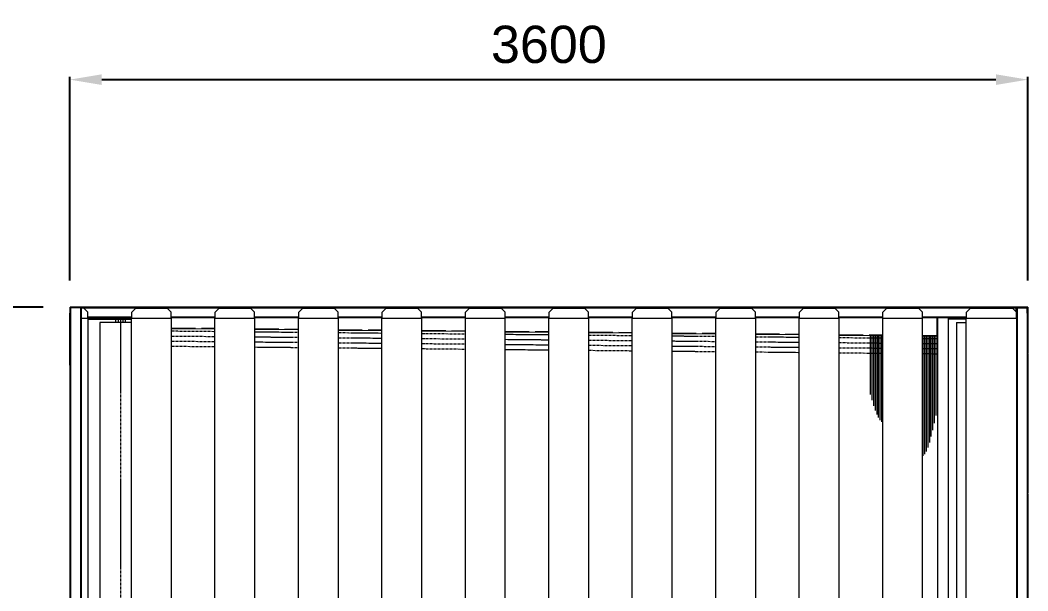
# Model space of a CAD drawing. Header units: millimetres. Extents: x -664124 to 30784, y -141094 to 22397.
# Drawn here: x 4133 to 7920, y 11721 to 13865 of the extents above; entities that cross this region are included whole.
import ezdxf

# ---------------------------------------------------------------- set-up
doc = ezdxf.new("R2010")
doc.units = ezdxf.units.MM
for name, pattern in [('CENTER', [2, 1.25, -0.25, 0.25, -0.25]), ('DASHED', [15, 12, -3]), ('HIDDEN', [0.375, 0.25, -0.125]), ('HIDDENX2', [0.75, 0.5, -0.25])]:
    doc.linetypes.add(name, pattern=pattern)
doc.layers.add('center', color=1, linetype='CENTER')
doc.layers.add('HIDD', color=2, linetype='HIDDENX2')
doc.styles.get("Standard").update_dxf_attribs({"font": 'arial.ttf'})
doc.dimstyles.new('1.40', dxfattribs={"dimscale": 20, "dimtxt": 1.5, "dimasz": 1, "dimexe": 0.5, "dimexo": 0.5, "dimgap": 0.5, "dimtad": 1, "dimdec": 0, "dimzin": 0, "dimdsep": 46, "dimtxsty": 'Standard', "dimcen": 0, "dimclrd": 2, "dimclre": 2, "dimclrt": 3, "dimadec": 0, "dimazin": 0, "dimtfac": 1, "dimtdec": 0, "dimtmove": 0, "dimatfit": 0, "dimfxl": 1, "dimtolj": 1, "dimtzin": 0, "dimlwd": -1, "dimlwe": -1, "dimarcsym": 0})

# ---------------------------------------------------------------- blocks, each defined once
blk = doc.blocks.new('*D425')
at = {"color": 2, "transparency": 16777216}
for p, q in [((4319.8, 12886.6), (4319.8, 13651.7)), ((4439.8, 13641.7), (7799.8, 13641.7)), ((7919.8, 12886.6), (7919.8, 13651.7))]:
    blk.add_line(p, q, dxfattribs=at)
for points in [[(4439.8, 13661.7), (4439.8, 13621.7), (4319.8, 13641.7)], [(7799.8, 13661.7), (7799.8, 13621.7), (7919.8, 13641.7)]]:
    blk.add_solid(points, dxfattribs=at)
at = {"layer": 'Defpoints', "color": 0, "transparency": 16777216}
for p in [(7919.8, 13641.7), (4319.8, 12786.6), (7919.8, 12786.6)]:
    blk.add_point(p, dxfattribs=at)
at = {"color": 3, "lineweight": 5, "transparency": 16777216, "insert": (6119.8, 13773.3), "char_height": 140, "attachment_point": 5}
blk.add_mtext('\\A1;3600', dxfattribs=at)
blk = doc.blocks.new('*D426')
at = {"color": 2, "transparency": 16777216}
for p, q in [((4219.8, 12786.6), (3521.3, 12786.6)), ((3531.3, 12666.6), (3531.3, 9306.6)), ((4219.8, 9186.6), (3521.3, 9186.6))]:
    blk.add_line(p, q, dxfattribs=at)
for points in [[(3511.3, 12666.6), (3551.3, 12666.6), (3531.3, 12786.6)], [(3511.3, 9306.6), (3551.3, 9306.6), (3531.3, 9186.6)]]:
    blk.add_solid(points, dxfattribs=at)
at = {"layer": 'Defpoints', "color": 0, "transparency": 16777216}
for p in [(4319.8, 12786.6), (3531.3, 9186.6), (4319.8, 9186.6)]:
    blk.add_point(p, dxfattribs=at)
at = {"color": 3, "lineweight": 5, "transparency": 16777216, "insert": (3399.8, 10986.6), "char_height": 140, "attachment_point": 5, "rotation": 90}
blk.add_mtext('\\A1;3600', dxfattribs=at)
blk = doc.blocks.new('3')
at = {"color": 7, "lineweight": 20, "ltscale": 0.081667}
for p, q in [((4319.8, 12568.6), (4319.8, 12764.6)), ((7919.8, 12568.6), (7919.8, 12764.6))]:
    blk.add_line(p, q, dxfattribs=at)
at = {"color": 7, "lineweight": 20, "ltscale": 0.014667}
blk.add_line((4358.4, 12784.6), (4323.2, 12784.6), dxfattribs=at)
at = {"lineweight": 20}
for p, q in [((4361.8, 12786.6), (4361.8, 12746.6)), ((4372, 12783.6), (4361.8, 12783.6)), ((4387, 12768.6), (4372, 12783.6)), ((4387, 12743.6), (4387, 12768.6)), ((4552.5, 12768.6), (4567.5, 12783.6)), ((4552.5, 12743.6), (4552.5, 12768.6)), ((4567.5, 12783.6), (4685.5, 12783.6)), ((4700.5, 12768.6), (4685.5, 12783.6)), ((4700.5, 12743.6), (4700.5, 12768.6)), ((4866.2, 12768.6), (4881.2, 12783.6)), ((4866.2, 12743.6), (4866.2, 12768.6)), ((4881.2, 12783.6), (4999.2, 12783.6)), ((5014.2, 12768.6), (4999.2, 12783.6)), ((5014.2, 12743.6), (5014.2, 12768.6)), ((5179.8, 12768.6), (5194.8, 12783.6)), ((5179.8, 12743.6), (5179.8, 12768.6)), ((5194.8, 12783.6), (5312.8, 12783.6)), ((5327.8, 12768.6), (5312.8, 12783.6)), ((5327.8, 12743.6), (5327.8, 12768.6)), ((5493.5, 12768.6), (5508.5, 12783.6)), ((5493.5, 12743.6), (5493.5, 12768.6)), ((5508.5, 12783.6), (5626.5, 12783.6)), ((5641.5, 12768.6), (5626.5, 12783.6)), ((5641.5, 12743.6), (5641.5, 12768.6)), ((5807.1, 12768.6), (5822.1, 12783.6)), ((5807.1, 12743.6), (5807.1, 12768.6)), ((5822.1, 12783.6), (5940.1, 12783.6)), ((5955.1, 12768.6), (5940.1, 12783.6)), ((5955.1, 12743.6), (5955.1, 12768.6)), ((6120.8, 12768.6), (6135.8, 12783.6)), ((6120.8, 12743.6), (6120.8, 12768.6)), ((6135.8, 12783.6), (6253.8, 12783.6)), ((6268.8, 12768.6), (6253.8, 12783.6)), ((6268.8, 12743.6), (6268.8, 12768.6)), ((6434.4, 12768.6), (6449.4, 12783.6)), ((6434.4, 12743.6), (6434.4, 12768.6)), ((6449.4, 12783.6), (6567.4, 12783.6)), ((6582.4, 12768.6), (6567.4, 12783.6)), ((6582.4, 12743.6), (6582.4, 12768.6)), ((6748.1, 12768.6), (6763.1, 12783.6)), ((6748.1, 12743.6), (6748.1, 12768.6)), ((6763.1, 12783.6), (6881.1, 12783.6)), ((6896.1, 12768.6), (6881.1, 12783.6)), ((6896.1, 12743.6), (6896.1, 12768.6)), ((7061.7, 12768.6), (7076.7, 12783.6)), ((7061.7, 12743.6), (7061.7, 12768.6)), ((7076.7, 12783.6), (7194.7, 12783.6)), ((7209.7, 12768.6), (7194.7, 12783.6)), ((7209.7, 12743.6), (7209.7, 12768.6)), ((7375.4, 12768.6), (7390.4, 12783.6)), ((7375.4, 12743.6), (7375.4, 12768.6)), ((7390.4, 12783.6), (7508.4, 12783.6)), ((7523.4, 12768.6), (7508.4, 12783.6)), ((7523.4, 12743.6), (7523.4, 12768.6)), ((7689, 12768.6), (7704, 12783.6)), ((7689, 12743.6), (7689, 12768.6)), ((7704, 12783.6), (7861.8, 12783.6)), ((7876.8, 12768.6), (7861.8, 12783.6)), ((7876.8, 12743.6), (7876.8, 12768.6)), ((4388, 12743.6), (4361.8, 12743.6)), ((4388, 9302.6), (4388, 12743.6)), ((4551.5, 9302.6), (4551.5, 12743.6)), ((4701.5, 12743.6), (4551.5, 12743.6)), ((4701.5, 9302.6), (4701.5, 12743.6)), ((4865.2, 9302.6), (4865.2, 12743.6)), ((5015.2, 12743.6), (4865.2, 12743.6)), ((5015.2, 9302.6), (5015.2, 12743.6)), ((5178.8, 9302.6), (5178.8, 12743.6)), ((5328.8, 12743.6), (5178.8, 12743.6)), ((5328.8, 9302.6), (5328.8, 12743.6)), ((5492.5, 9302.6), (5492.5, 12743.6)), ((5642.5, 12743.6), (5492.5, 12743.6)), ((5642.5, 9302.6), (5642.5, 12743.6)), ((5806.1, 9302.6), (5806.1, 12743.6)), ((5956.1, 12743.6), (5806.1, 12743.6)), ((5956.1, 9302.6), (5956.1, 12743.6)), ((6119.8, 9302.6), (6119.8, 12743.6)), ((6269.8, 12743.6), (6119.8, 12743.6)), ((6269.8, 9302.6), (6269.8, 12743.6)), ((6433.4, 9302.6), (6433.4, 12743.6)), ((6583.4, 12743.6), (6433.4, 12743.6)), ((6583.4, 9302.6), (6583.4, 12743.6)), ((6747.1, 9302.6), (6747.1, 12743.6)), ((6897.1, 12743.6), (6747.1, 12743.6)), ((6897.1, 9302.6), (6897.1, 12743.6)), ((7060.7, 9302.6), (7060.7, 12743.6)), ((7210.7, 12743.6), (7060.7, 12743.6)), ((7210.7, 9302.6), (7210.7, 12743.6)), ((7374.4, 9302.6), (7374.4, 12743.6)), ((7524.4, 12743.6), (7374.4, 12743.6)), ((7524.4, 9302.6), (7524.4, 12743.6)), ((7688, 9302.6), (7688, 12743.6)), ((7688, 12743.6), (7689, 12743.6)), ((7877.8, 12743.6), (7688, 12743.6)), ((7877.8, 9302.6), (7877.8, 12743.6)), ((4361.8, 9186.6), (4361.8, 11746.6))]:
    blk.add_line(p, q, dxfattribs=at)
at = {"color": 7, "lineweight": 20, "ltscale": 0.097167}
for p, q in [((4361.8, 12550), (4361.8, 12783.2)), ((7877.8, 12550), (7877.8, 12783.2)), ((7877.8, 12550), (7877.8, 12783.2))]:
    blk.add_line(p, q, dxfattribs=at)
at = {"color": 7, "lineweight": 20, "ltscale": 0.000125672}
blk.add_line((4364.1, 12784.6), (4363.8, 12784.6), dxfattribs=at)
at = {"color": 7, "lineweight": 20, "ltscale": 0.00012559}
blk.add_line((4364.1, 12784.6), (4363.8, 12784.6), dxfattribs=at)
at = {"color": 7, "lineweight": 20, "ltscale": 4.99865e-05}
blk.add_line((4367.1, 12786.6), (4367.2, 12786.6), dxfattribs=at)
at = {"color": 7, "lineweight": 20, "ltscale": 1.75167e-05}
blk.add_line((4367.2, 12786.6), (4367.2, 12786.6), dxfattribs=at)
at = {"color": 7, "lineweight": 20}
for p, q in [((7872.4, 12786.6), (4367.2, 12786.6)), ((4567.1, 12783.2), (4372.4, 12783.2)), ((4880.8, 12783.2), (4686, 12783.2)), ((5194.4, 12783.2), (4999.6, 12783.2)), ((5508.1, 12783.2), (5313.3, 12783.2)), ((5821.7, 12783.2), (5626.9, 12783.2)), ((6135.4, 12783.2), (5940.6, 12783.2)), ((6449, 12783.2), (6254.2, 12783.2)), ((6762.7, 12783.2), (6567.9, 12783.2)), ((7076.3, 12783.2), (6881.5, 12783.2)), ((7390, 12783.2), (7195.2, 12783.2)), ((7703.6, 12783.2), (7508.8, 12783.2)), ((7874.1, 12783.2), (7862.2, 12783.2)), ((4387, 12750), (4552.5, 12750)), ((4387, 12744.6), (4552.5, 12744.6)), ((4388, 12741.2), (4551.5, 12741.2)), ((4700.5, 12750), (4866.2, 12750)), ((5014.2, 12750), (5179.8, 12750)), ((5327.8, 12750), (5493.5, 12750)), ((5641.5, 12750), (5807.1, 12750)), ((5955.1, 12750), (6120.8, 12750)), ((6268.8, 12750), (6434.4, 12750)), ((6582.4, 12750), (6748.1, 12750)), ((6896.1, 12750), (7061.7, 12750)), ((7209.7, 12750), (7375.4, 12750)), ((7523.4, 12750), (7689, 12750)), ((7619.8, 12746.6), (7689, 12746.6)), ((7689, 12745), (7619.8, 12745)), ((7689, 12744.6), (7619.8, 12744.6)), ((7688, 12741.2), (7619.8, 12741.2)), ((7877.8, 9691.4), (7877.8, 12613.6)), ((4361.8, 12550), (4361.8, 9691.4))]:
    blk.add_line(p, q, dxfattribs=at)
at = {"color": 7, "lineweight": 20, "ltscale": 1.55221e-05}
blk.add_line((4367.2, 12786.6), (4367.2, 12786.6), dxfattribs=at)
at = {"color": 7, "lineweight": 20, "ltscale": 4.33485e-05}
blk.add_line((4369.1, 12786.6), (4369.2, 12786.6), dxfattribs=at)
at = {"color": 7, "lineweight": 20, "ltscale": 4.06755e-05}
blk.add_line((4369.1, 12786.6), (4369.2, 12786.6), dxfattribs=at)
at = {"color": 7, "lineweight": 20, "ltscale": 3.00579e-05}
blk.add_line((4369.1, 12786.6), (4369.2, 12786.6), dxfattribs=at)
at = {"color": 7, "lineweight": 20, "ltscale": 2.871e-05}
blk.add_line((4369.1, 12786.6), (4369.2, 12786.6), dxfattribs=at)
at = {"color": 7, "lineweight": 20, "ltscale": 3.95576e-05}
blk.add_line((4369.1, 12786.6), (4369.2, 12786.6), dxfattribs=at)
at = {"color": 7, "lineweight": 20, "ltscale": 1.78003e-05}
blk.add_line((4369.2, 12786.6), (4369.2, 12786.6), dxfattribs=at)
at = {"color": 7, "lineweight": 20, "ltscale": 1.24791e-05}
blk.add_line((4369.2, 12786.6), (4369.2, 12786.6), dxfattribs=at)
at = {"color": 7, "lineweight": 20, "ltscale": 0.013833}
blk.add_line((7874.1, 12783.2), (7874.1, 12771.3), dxfattribs=at)
at = {"color": 7, "lineweight": 20, "ltscale": 0.014417}
blk.add_line((7875.8, 12769.6), (7875.8, 12783.2), dxfattribs=at)
at = {"color": 7, "lineweight": 20, "ltscale": 0.015}
blk.add_line((7876.3, 12784.6), (7876.3, 12769.1), dxfattribs=at)
at = {"color": 7, "lineweight": 20, "ltscale": 0.007958}
blk.add_line((7917.8, 12764.6), (7917.8, 12783.7), dxfattribs=at)
at = {"color": 7, "lineweight": 20, "ltscale": 0.000832424}
blk.add_line((7919.8, 12764.6), (7919.8, 12766.6), dxfattribs=at)
at = {"color": 7, "lineweight": 20, "ltscale": 0.053167}
blk.add_line((4361.8, 12741.2), (4361.8, 12613.6), dxfattribs=at)
at = {"lineweight": 20, "ltscale": 7.5}
for p, q in [((4432, 12728.6), (4432, 11020.3)), ((4551.5, 12728.6), (4432, 12728.6)), ((4491.8, 12741.2), (4491.8, 12728.6)), ((4527.8, 12728.6), (4491.8, 12728.6)), ((4500.8, 12741.2), (4500.8, 12728.6)), ((4518.8, 12741.2), (4518.8, 12728.6)), ((4527.8, 12741.2), (4527.8, 12728.6)), ((4866.2, 12748.6), (4700.5, 12748.6)), ((5179.8, 12748.6), (5014.2, 12748.6)), ((5493.5, 12748.6), (5327.8, 12748.6)), ((5807.1, 12748.6), (5641.5, 12748.6)), ((6120.8, 12748.6), (5955.1, 12748.6)), ((6434.4, 12748.6), (6268.8, 12748.6)), ((6748.1, 12748.6), (6582.4, 12748.6)), ((7061.7, 12748.6), (6896.1, 12748.6)), ((7375.4, 12748.6), (7209.7, 12748.6)), ((7619.8, 12748.6), (7523.4, 12748.6)), ((7579.8, 12748.6), (7579.8, 9238)), ((7619.8, 12748.6), (7619.8, 11010.3)), ((7652, 12728.6), (7652, 11020.3)), ((7652, 12728.6), (7688, 12728.6)), ((4701.5, 12707), (4865.2, 12705.4)), ((5015.2, 12703.9), (5178.8, 12702.3)), ((5328.8, 12700.8), (5492.5, 12699.2)), ((5642.5, 12697.7), (5806.1, 12696.1)), ((5956.1, 12694.6), (6119.8, 12693)), ((6269.8, 12691.5), (6433.4, 12689.9)), ((6583.4, 12688.4), (6747.1, 12686.8)), ((6897.1, 12685.3), (7060.7, 12683.7)), ((7210.7, 12682.2), (7374.4, 12680.6)), ((7524.4, 12679.1), (7579.8, 12678.6))]:
    blk.add_line(p, q, dxfattribs=at)
at = {"color": 1, "linetype": 'CENTER', "lineweight": 20, "ltscale": 7.5}
for p, q in [((4509.8, 12741.2), (4509.8, 11020.3)), ((4701.5, 12697.5), (4865.2, 12695.9)), ((5015.2, 12694.4), (5178.8, 12692.8)), ((5328.8, 12691.3), (5492.5, 12689.7)), ((5642.5, 12688.2), (5806.1, 12686.6)), ((4701.5, 12678.4), (4865.2, 12676.8)), ((4701.5, 12659.4), (4865.2, 12657.8)), ((5015.2, 12675.3), (5178.8, 12673.7)), ((5015.2, 12656.3), (5178.8, 12654.7)), ((5328.8, 12672.2), (5492.5, 12670.6)), ((5328.8, 12653.2), (5492.5, 12651.6)), ((5642.5, 12669.1), (5806.1, 12667.5)), ((5642.5, 12650.1), (5806.1, 12648.5)), ((5956.1, 12685.1), (6119.8, 12683.5)), ((5956.1, 12666), (6119.8, 12664.4)), ((6269.8, 12682), (6433.4, 12680.4)), ((6269.8, 12662.9), (6433.4, 12661.3)), ((6583.4, 12678.9), (6747.1, 12677.3)), ((6583.4, 12659.8), (6747.1, 12658.2)), ((6897.1, 12675.8), (7060.7, 12674.2)), ((6897.1, 12656.8), (7060.7, 12655.1)), ((7210.7, 12672.7), (7374.4, 12671.1)), ((7210.7, 12653.7), (7374.4, 12652)), ((7524.4, 12669.6), (7579.7, 12669.1)), ((7524.4, 12650.6), (7579.5, 12650)), ((4701.5, 12640.3), (4865.2, 12638.7)), ((5015.2, 12637.2), (5178.8, 12635.6)), ((5328.8, 12634.1), (5492.5, 12632.5)), ((5642.5, 12631), (5806.1, 12629.4)), ((5956.1, 12647), (6119.8, 12645.4)), ((5956.1, 12627.9), (6119.8, 12626.3)), ((6269.8, 12643.9), (6433.4, 12642.3)), ((6269.8, 12624.8), (6433.4, 12623.2)), ((6583.4, 12640.8), (6747.1, 12639.2)), ((6583.4, 12621.7), (6747.1, 12620.1)), ((6897.1, 12637.7), (7060.7, 12636.1)), ((6897.1, 12618.7), (7060.7, 12617)), ((7210.7, 12634.6), (7374.4, 12633)), ((7210.7, 12615.6), (7374.4, 12613.9)), ((7524.4, 12631.5), (7579.3, 12631)), ((7524.4, 12612.5), (7579.1, 12611.9))]:
    blk.add_line(p, q, dxfattribs=at)
at = {"color": 6, "linetype": 'DASHED', "lineweight": 20, "ltscale": 7.5}
for p, q in [((4866.2, 12746.6), (4700.5, 12746.6)), ((5179.8, 12746.6), (5014.2, 12746.6)), ((5493.5, 12746.6), (5327.8, 12746.6)), ((5807.1, 12746.6), (5641.5, 12746.6)), ((6120.8, 12746.6), (5955.1, 12746.6)), ((6434.4, 12746.6), (6268.8, 12746.6)), ((6748.1, 12746.6), (6582.4, 12746.6)), ((7061.7, 12746.6), (6896.1, 12746.6)), ((7375.4, 12746.6), (7209.7, 12746.6)), ((7579.8, 12746.6), (7523.4, 12746.6)), ((7577.8, 12748.6), (7577.8, 12678.6)), ((4701.5, 12709), (4865.2, 12707.4)), ((5015.2, 12705.9), (5178.8, 12704.3)), ((5328.8, 12702.8), (5492.5, 12701.2)), ((5642.5, 12699.7), (5806.1, 12698.1)), ((5956.1, 12696.6), (6119.8, 12695)), ((6269.8, 12693.5), (6433.4, 12691.9)), ((6583.4, 12690.4), (6747.1, 12688.8)), ((6897.1, 12687.3), (7060.7, 12685.7)), ((7210.7, 12684.2), (7374.4, 12682.6)), ((7524.4, 12681.1), (7579.8, 12680.6))]:
    blk.add_line(p, q, dxfattribs=at)
at = {"color": 7, "lineweight": 20, "ltscale": 0.000625612}
blk.add_line((7877.8, 12748.6), (7876.8, 12748.6), dxfattribs=at)
at = {"color": 5, "lineweight": 20, "ltscale": 7.5}
for p, q in [((7327.8, 12681.7), (7327.8, 12459)), ((7333.8, 12681.6), (7333.8, 12436.8)), ((7339.8, 12681.5), (7339.8, 12416.7)), ((7345.8, 12681.5), (7345.8, 12399)), ((7351.8, 12681.4), (7351.8, 12384)), ((7357.8, 12681.3), (7357.8, 12371.8)), ((7363.8, 12681.2), (7363.8, 12362.5)), ((7369.8, 12681.2), (7369.8, 12356.2)), ((7525.8, 12679.3), (7525.8, 12228.8)), ((7531.8, 12679.2), (7531.8, 12234)), ((7537.8, 12679.1), (7537.8, 12244.6)), ((7543.8, 12679), (7543.8, 12259.7)), ((7549.8, 12679), (7549.8, 12278.5)), ((7555.8, 12678.9), (7555.8, 12300.4)), ((7561.8, 12678.8), (7561.8, 12324.9)), ((7567.8, 12678.7), (7567.8, 12351.4)), ((7573.8, 12678.7), (7573.8, 12379.6))]:
    blk.add_line(p, q, dxfattribs=at)
at = {"color": 7, "lineweight": 20, "ltscale": 0.352083}
blk.add_line((4319.8, 12568.6), (4319.8, 11723.6), dxfattribs=at)
at = {"color": 7, "lineweight": 20}
for centre, start, end in [((5237.4, 12783.2), 89.1059, 90), ((5245.7, 12783.2), 90, 90.8941), ((7874.4, 12750), 314.9077, 335.6837)]:
    blk.add_arc(centre, 3.4, start, end, dxfattribs=at)
at = {"layer": 'center', "lineweight": 20}
for p, q in [((7919.8, 12786.6), (4319.8, 12786.6)), ((4319.8, 12786.6), (4319.8, 11746.6)), ((4319.8, 12786.6), (4319.8, 9186.6)), ((4361.8, 12786.6), (4361.8, 9186.6)), ((7877.8, 12786.6), (7877.8, 9186.6)), ((7919.8, 12786.6), (7919.8, 11746.6)), ((7919.8, 12786.6), (7919.8, 9186.6)), ((4552.5, 12746.6), (4387, 12746.6)), ((4866.2, 12746.6), (4700.5, 12746.6)), ((5179.8, 12746.6), (5014.2, 12746.6)), ((5493.5, 12746.6), (5327.8, 12746.6)), ((5807.1, 12746.6), (5641.5, 12746.6)), ((6120.8, 12746.6), (5955.1, 12746.6)), ((6434.4, 12746.6), (6268.8, 12746.6)), ((6748.1, 12746.6), (6582.4, 12746.6)), ((7061.7, 12746.6), (6896.1, 12746.6)), ((7375.4, 12746.6), (7209.7, 12746.6)), ((7689, 12746.6), (7523.4, 12746.6)), ((7877.8, 12746.6), (7876.8, 12746.6))]:
    blk.add_line(p, q, dxfattribs=at)
at = {"layer": 'HIDD', "linetype": 'HIDDEN', "lineweight": 20}
for p, q in [((4359.8, 12784.6), (4321.8, 12784.6)), ((4321.8, 12784.6), (4321.8, 9188.6)), ((4359.8, 12784.6), (4359.8, 9188.6)), ((7877.8, 12784.6), (4363.8, 12784.6)), ((4363.8, 12784.6), (4363.8, 12783.6)), ((7875.8, 12784.6), (7875.8, 12769.6)), ((7879.8, 12784.4), (7917.8, 12784.4)), ((7879.8, 12784.4), (7879.8, 9188.6)), ((7917.8, 12784.4), (7917.8, 9313.8)), ((4552.5, 12748.6), (4387, 12748.6)), ((4866.2, 12748.6), (4700.5, 12748.6)), ((5179.8, 12748.6), (5014.2, 12748.6)), ((5493.5, 12748.6), (5327.8, 12748.6)), ((5807.1, 12748.6), (5641.5, 12748.6)), ((6120.8, 12748.6), (5955.1, 12748.6)), ((6434.4, 12748.6), (6268.8, 12748.6)), ((6748.1, 12748.6), (6582.4, 12748.6)), ((7061.7, 12748.6), (6896.1, 12748.6)), ((7375.4, 12748.6), (7209.7, 12748.6)), ((7689, 12748.6), (7523.4, 12748.6))]:
    blk.add_line(p, q, dxfattribs=at)

msp = doc.modelspace()

# ---------------------------------------------------------------- block references
msp.add_blockref('3', (0, 0))

# ---------------------------------------------------------------- dimensions: what is measured, and where the dimension line sits
at = {"lineweight": 5}
dim = msp.add_linear_dim(base=(7919.8, 13641.7), p1=(4319.8, 12786.6), p2=(7919.8, 12786.6), dimstyle='1.40', override={"dimtxt": 7, "dimasz": 6, "dimexo": 5, "dimgap": 3}, dxfattribs=at)
dim.commit()
dim.dimension.update_dxf_attribs({"geometry": '*D425', "text_midpoint": (6119.8, 13773.3)})
dim = msp.add_linear_dim(base=(3531.3, 9186.6), p1=(4319.8, 12786.6), p2=(4319.8, 9186.6), angle=90, dimstyle='1.40', override={"dimtxt": 7, "dimasz": 6, "dimexo": 5, "dimgap": 3}, dxfattribs=at)
dim.commit()
dim.dimension.update_dxf_attribs({"geometry": '*D426', "text_midpoint": (3399.8, 10986.6)})

doc.saveas('drawing.dxf')
